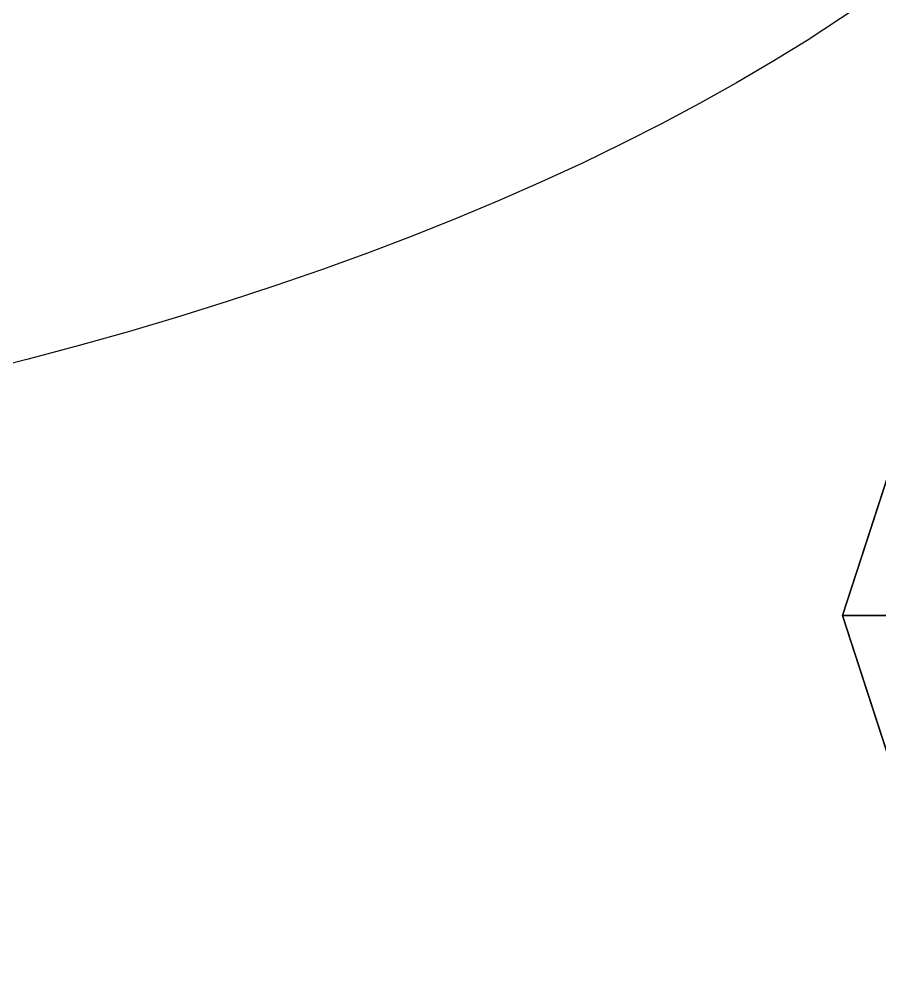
# Model space of a CAD drawing. Extents: x -1 to 1211, y -1028 to 1.
# Drawn here: x 1048.8 to 1119.1, y -628.1 to -550.4 of the extents above; entities that cross this region are included whole.
import ezdxf

# ---------------------------------------------------------------- set-up
doc = ezdxf.new("R2010")
doc.units = 0
doc.layers.add('IQ_200_3D', color=1, linetype='Continuous')
doc.layers.add('IQ_204_2D', color=7, linetype='Continuous')

# ---------------------------------------------------------------- blocks, each defined once
blk = doc.blocks.new('01_Refrigerator - 01_Refrigerator-60184-Livello rif_')
at = {"layer": 'IQ_204_2D'}
blk.add_ellipse((0, 0), major_axis=(200, 0), ratio=0.45, dxfattribs=at)

msp = doc.modelspace()

# ---------------------------------------------------------------- block references
at = {"layer": 'IQ_204_2D'}
msp.add_blockref('01_Refrigerator - 01_Refrigerator-60184-Livello rif_', (950, -500), dxfattribs=at)

# ---------------------------------------------------------------- meshes
at = {"layer": 'IQ_200_3D'}
mesh = msp.add_polyface(dxfattribs=at)
corners = [(1, 0, 600), (1, -653, 600), (1199, -653, 600), (1199, 0, 600)]
mesh.append_faces([[corners[k] for k in face] for face in [(0, 1, 2, 3)]])
mesh = msp.add_polyface(dxfattribs=at)
corners = [(1199, -653, 150), (1, -653, 150), (1, 0, 150), (1199, 0, 150)]
mesh.append_faces([[corners[k] for k in face] for face in [(0, 1, 2, 3)]])
mesh = msp.add_polyface(dxfattribs=at)
corners = [(1145, -599, 150), (1174, -599, 150), (1168.461, -581.954, 150), (1153.961, -571.419, 150), (1136.038, -571.419, 150), (1121.539, -581.954, 150), (1116, -599, 150)]
mesh.append_faces([[corners[k] for k in face] for face in [(2, 3, 0, 1)]], dxfattribs={"vtx1": -1})
mesh.append_faces([[corners[k] for k in face] for face in [(3, 4, 0)]], dxfattribs={"vtx1": -1, "vtx2": -1})
mesh.append_faces([[corners[k] for k in face] for face in [(5, 6, 0, 4)]], dxfattribs={"vtx2": -1})
mesh = msp.add_polyface(dxfattribs=at)
corners = [(1174, -599, 150), (1174, -599, 25), (1168.461, -581.954, 25), (1153.961, -571.419, 25), (1136.038, -571.419, 25), (1121.539, -581.954, 25), (1116, -599, 25), (1116, -599, 150), (1121.539, -581.954, 150), (1136.038, -571.419, 150), (1153.961, -571.419, 150), (1168.461, -581.954, 150), (1128.789, -576.687, 150), (1128.789, -576.687, 25), (1118.769, -590.477, 150), (1118.769, -590.477, 25), (1145, -571.419, 150), (1145, -571.419, 25), (1161.211, -576.687, 25), (1161.211, -576.687, 150), (1170.694, -588.825, 25), (1171.231, -590.477, 150), (1172.347, -593.912, 25)]
mesh.append_faces([[corners[k] for k in face] for face in [(0, 22, 21), (2, 11, 20), (21, 20, 11)]], dxfattribs={"vtx0": -1, "vtx1": -1})
mesh.append_faces([[corners[k] for k in face] for face in [(13, 12, 9, 4), (8, 5, 15, 14), (5, 8, 12, 13), (10, 3, 17, 16), (3, 10, 19, 18), (18, 19, 11, 2), (4, 9, 16, 17)]], dxfattribs={"vtx0": -1, "vtx2": -1})
mesh.append_faces([[corners[k] for k in face] for face in [(22, 20, 21)]], dxfattribs={"vtx1": -1, "vtx2": -1})
mesh.append_faces([[corners[k] for k in face] for face in [(0, 1, 22)]], dxfattribs={"vtx2": -1})
mesh.append_faces([[corners[k] for k in face] for face in [(15, 6, 7, 14)]], dxfattribs={"vtx3": -1})
mesh = msp.add_polyface(dxfattribs=at)
corners = [(1174, -599, 25), (1170, -599, 25), (1165.225, -584.305, 25), (1152.725, -575.224, 25), (1137.275, -575.224, 25), (1124.775, -584.305, 25), (1120, -599, 25), (1116, -599, 25), (1121.539, -581.954, 25), (1136.038, -571.419, 25), (1153.961, -571.419, 25), (1168.461, -581.954, 25)]
mesh.append_faces([[corners[k] for k in face] for face in [(8, 5, 6, 7)]], dxfattribs={"vtx0": -1})
mesh.append_faces([[corners[k] for k in face] for face in [(10, 3, 4, 9), (9, 4, 5, 8)]], dxfattribs={"vtx0": -1, "vtx2": -1})
mesh.append_faces([[corners[k] for k in face] for face in [(10, 11, 2, 3)]], dxfattribs={"vtx1": -1, "vtx3": -1})
mesh.append_faces([[corners[k] for k in face] for face in [(11, 0, 1, 2)]], dxfattribs={"vtx3": -1})
mesh = msp.add_polyface(dxfattribs=at)
corners = [(1145, -599, 150), (1116, -599, 150), (1121.539, -616.046, 150), (1136.038, -626.581, 150), (1153.961, -626.581, 150), (1168.461, -616.046, 150), (1174, -599, 150)]
mesh.append_faces([[corners[k] for k in face] for face in [(4, 0, 3)]], dxfattribs={"vtx0": -1, "vtx1": -1})
mesh.append_faces([[corners[k] for k in face] for face in [(2, 3, 0, 1)]], dxfattribs={"vtx1": -1})
mesh.append_faces([[corners[k] for k in face] for face in [(5, 6, 0, 4)]], dxfattribs={"vtx2": -1})
mesh = msp.add_polyface(dxfattribs=at)
corners = [(1116, -599, 150), (1116, -599, 25), (1121.539, -616.046, 25), (1136.038, -626.581, 25), (1153.961, -626.581, 25), (1168.461, -616.046, 25), (1174, -599, 25), (1174, -599, 150), (1168.461, -616.046, 150), (1153.961, -626.581, 150), (1136.038, -626.581, 150), (1121.539, -616.046, 150), (1170.694, -609.175, 150), (1171.231, -607.523, 25), (1161.211, -621.313, 25), (1161.211, -621.313, 150), (1145, -626.581, 150), (1145, -626.581, 25), (1128.789, -621.313, 25), (1128.789, -621.313, 150), (1119.306, -609.175, 25), (1118.769, -607.523, 150), (1172.347, -604.088, 150), (1117.653, -604.088, 25)]
mesh.append_faces([[corners[k] for k in face] for face in [(13, 12, 5), (0, 23, 21), (21, 20, 11), (2, 11, 20)]], dxfattribs={"vtx0": -1, "vtx1": -1})
mesh.append_faces([[corners[k] for k in face] for face in [(5, 8, 15, 14), (14, 15, 9, 4), (22, 13, 6), (10, 3, 17, 16), (3, 10, 19, 18), (11, 2, 18, 19), (4, 9, 16, 17)]], dxfattribs={"vtx0": -1, "vtx2": -1})
mesh.append_faces([[corners[k] for k in face] for face in [(22, 12, 13), (12, 8, 5), (23, 20, 21)]], dxfattribs={"vtx1": -1, "vtx2": -1})
mesh.append_faces([[corners[k] for k in face] for face in [(6, 7, 22), (0, 1, 23)]], dxfattribs={"vtx2": -1})
mesh = msp.add_polyface(dxfattribs=at)
corners = [(1116, -599, 25), (1120, -599, 25), (1124.775, -613.695, 25), (1137.275, -622.776, 25), (1152.725, -622.776, 25), (1165.225, -613.695, 25), (1170, -599, 25), (1174, -599, 25), (1168.461, -616.046, 25), (1153.961, -626.581, 25), (1136.038, -626.581, 25), (1121.539, -616.046, 25)]
mesh.append_faces([[corners[k] for k in face] for face in [(5, 8, 9, 4)]], dxfattribs={"vtx0": -1, "vtx2": -1})
mesh.append_faces([[corners[k] for k in face] for face in [(1, 2, 11, 0)]], dxfattribs={"vtx1": -1})
mesh.append_faces([[corners[k] for k in face] for face in [(3, 4, 9, 10), (2, 3, 10, 11)]], dxfattribs={"vtx1": -1, "vtx3": -1})
mesh.append_faces([[corners[k] for k in face] for face in [(6, 7, 8, 5)]], dxfattribs={"vtx2": -1})

doc.saveas('drawing.dxf')
